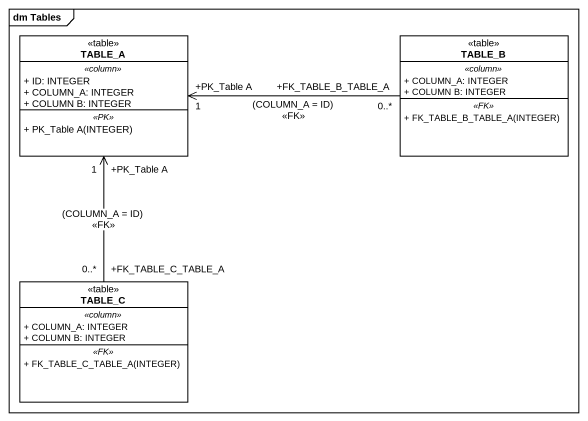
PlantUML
@startuml
mainframe dm Tables
hide circle
hide empty members
skinparam classAttributeIconSize 0
class TABLE_A <<table>> {
  .. <<column>> ..
  + ID: INTEGER
  + COLUMN_A: INTEGER
  + COLUMN B: INTEGER
  .. <<PK>> ..
  + PK_Table A(INTEGER)
}
class TABLE_B <<table>> {
  .. <<column>> ..
  + COLUMN_A: INTEGER
  + COLUMN B: INTEGER
  .. <<FK>> ..
  + FK_TABLE_B_TABLE_A(INTEGER)
}
class TABLE_C <<table>> {
  .. <<column>> ..
  + COLUMN_A: INTEGER
  + COLUMN B: INTEGER
  .. <<FK>> ..
  + FK_TABLE_C_TABLE_A(INTEGER)
}
TABLE_B "+FK_TABLE_B_TABLE_A\n0..*" -left-> "+PK_Table A\n1" TABLE_A : (COLUMN_A = ID)\n<<FK>>
TABLE_C "+FK_TABLE_C_TABLE_A\n0..*" -up-> "+PK_Table A\n1" TABLE_A : (COLUMN_A = ID)\n<<FK>>
@enduml
